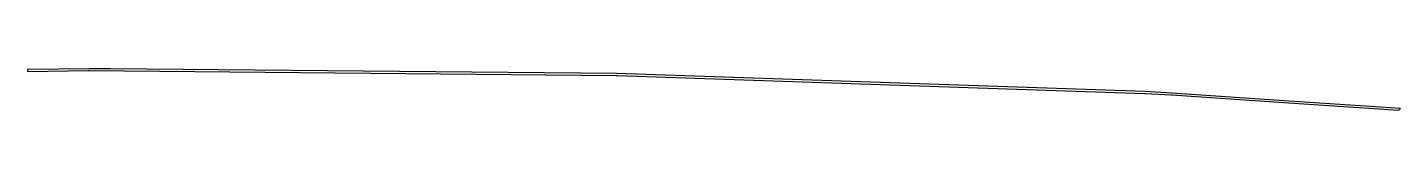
# Model space of a CAD drawing. Header units: metres. Extents: x 0.5 to 15.2, y 15.9 to 16.3.
import ezdxf

# ---------------------------------------------------------------- set-up
doc = ezdxf.new("R2010")
doc.units = ezdxf.units.M

msp = doc.modelspace()

# ---------------------------------------------------------------- linework, layer by layer
for p, q in [((1.1505, 16.3423), (0.490005, 16.3329)), ((0.490005, 16.3329), (0.490005, 16.3129)), ((0.490005, 16.3129), (1.14488, 16.3222)), ((1.14488, 16.3222), (1.15623, 16.3222)), ((1.381, 16.3403), (1.1505, 16.3423)), ((1.15623, 16.3222), (6.80556, 16.2714)), ((6.81232, 16.2914), (1.381, 16.3403)), ((6.80556, 16.2714), (6.81792, 16.2712)), ((11.3197, 16.1369), (6.81232, 16.2914)), ((6.81792, 16.2712), (11.319, 16.117)), ((11.319, 16.117), (12.4778, 16.0778)), ((12.4842, 16.0976), (11.3197, 16.1369)), ((12.4778, 16.0778), (12.4878, 16.0773)), ((12.7685, 16.0821), (12.4842, 16.0976)), ((12.4878, 16.0773), (12.7643, 16.0623)), ((12.7643, 16.0623), (12.7709, 16.0619)), ((13.9211, 16.0039), (12.7685, 16.0821)), ((12.7709, 16.0619), (13.9193, 15.984)), ((13.9193, 15.984), (15.205, 15.8979)), ((15.2238, 15.9167), (13.9211, 16.0039)), ((15.205, 15.8979), (15.2238, 15.9167))]:
    msp.add_line(p, q)

doc.saveas('drawing.dxf')
